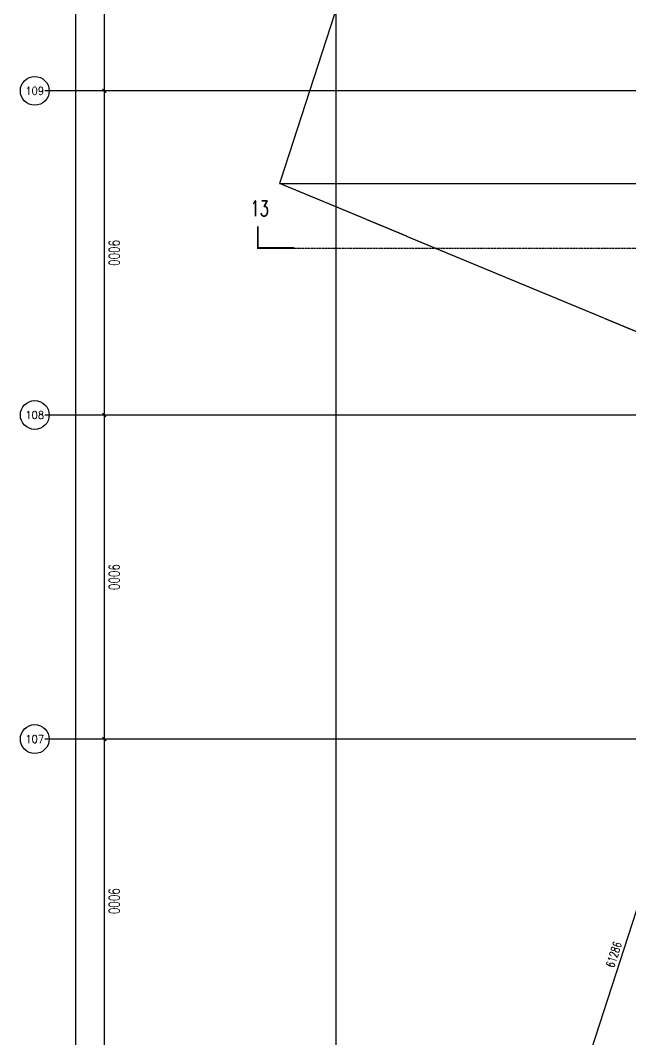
# Model space of a CAD drawing. Extents: x -954573 to 446329, y 489853 to 1226784.
# Drawn here: x -262730 to -245808, y 787502 to 815779 of the extents above; entities that cross this region are included whole.
import ezdxf
from ezdxf.enums import TextEntityAlignment as Align

# ---------------------------------------------------------------- set-up
doc = ezdxf.new("R2010")
doc.units = 0
doc.header["$LTSCALE"] = 10
doc.header["$MEASUREMENT"] = 0
doc.linetypes.add('10平面$0$DOTE', pattern=[2.42, 2, -0.2, 0.02, -0.2])
doc.linetypes.add('10平面$1$DASH', pattern=[0.35, 0.25, -0.1])
doc.layers.get('Defpoints').update_dxf_attribs({"color": 210})
for name, color, linetype in [('10平面$0$A-AXIS-D', 8, 'Continuous'), ('10平面$0$A-AXIS-DOTE', 8, '10平面$0$DOTE'), ('10平面$0$A-AXIS-DP', 8, 'Continuous'), ('10平面$0$A-SFCE', 8, 'Continuous'), ('10平面$0$AS-WALL', 8, 'Continuous'), ('10平面$0$DIM_SYMB', 8, 'Continuous'), ('10平面$0$PUB_TEXT', 8, 'Continuous'), ('A-LIN-V', 9, 'Continuous')]:
    doc.layers.add(name, color=color, linetype=linetype)
doc.styles.add('10平面$0$_TCH_AXIS', font='COMPLEX', dxfattribs={"bigfont": 'GBCBIG'})
doc.styles.add('10平面$0$_TCH_DIM_T3', font='SIMPLEX', dxfattribs={"width": 0.705882, "bigfont": 'GBCBIG'})
doc.styles.add('10平面$0$_TCH_LABEL', font='COMPLEX', dxfattribs={"bigfont": 'GBCBIG'})
doc.dimstyles.new('10平面$0$_TCH_ARCH&&100', dxfattribs={"dimtxt": 297.5, "dimasz": 100, "dimexe": 100, "dimexo": 100, "dimgap": 126.25, "dimtad": 1, "dimdec": 0, "dimzin": 0, "dimdsep": 46, "dimtxsty": '10平面$0$_TCH_DIM_T3', "dimblk": '10平面$0$_ArchTick', "dimcen": 0.09, "dimclrt": 7, "dimazin": 2, "dimtfac": 1, "dimtdec": 0, "dimtix": 1, "dimtmove": 2, "dimatfit": 3, "dimfxl": 0, "dimtolj": 1, "dimtzin": 0, "dimarcsym": 0})
doc.dimstyles.new('10平面$0$_TCH_ARCH&&80', dxfattribs={"dimtxt": 238, "dimasz": 80, "dimexe": 80, "dimexo": 80, "dimgap": 101, "dimtad": 1, "dimdec": 0, "dimzin": 0, "dimdsep": 46, "dimtxsty": '10平面$0$_TCH_DIM_T3', "dimblk": '10平面$0$_ArchTick', "dimcen": 0.09, "dimclrt": 7, "dimazin": 2, "dimtfac": 1, "dimtdec": 0, "dimtix": 1, "dimtmove": 2, "dimatfit": 3, "dimfxl": 0, "dimtolj": 1, "dimtzin": 0, "dimarcsym": 0})

# ---------------------------------------------------------------- blocks, each defined once
blk = doc.blocks.new('10平面$0$_ArchTick')
at = {"color": 0, "linetype": 'ByBlock', "const_width": 0.4}
blk.add_lwpolyline([(-0.5, -0.5), (0.5, 0.5)], dxfattribs=at)
blk = doc.blocks.new('*D2921')
at = {"layer": '10平面$0$A-AXIS-D', "color": 0, "lineweight": -2}
for p, q in [((-38704, -9000), (-39762, -9000)), ((-39662, -9000), (-39662, -18000)), ((-38704, -18000), (-39762, -18000))]:
    blk.add_line(p, q, dxfattribs=at)
at = {"layer": 'Defpoints', "color": 0}
for p in [(-38604, -9000), (-39662, -18000), (-38604, -18000)]:
    blk.add_point(p, dxfattribs=at)
at = {"layer": '10平面$0$A-AXIS-D', "color": 0, "lineweight": -2, "xscale": 100, "yscale": 100, "zscale": 100}
for p, rotation in [((-39662, -9000), 90), ((-39662, -18000), 270)]:
    blk.add_blockref('10平面$0$_ArchTick', p, dxfattribs=dict(at, rotation=rotation))
at = {"layer": '10平面$0$A-AXIS-D', "color": 7, "insert": (-39387, -13500), "char_height": 297.5, "attachment_point": 5, "rotation": 270, "style": '10平面$0$_TCH_DIM_T3'}
blk.add_mtext('\\A1;9000', dxfattribs=at)
blk = doc.blocks.new('*D2922')
at = {"layer": '10平面$0$A-AXIS-D', "color": 0, "lineweight": -2}
for p, q in [((-38704, 0), (-39762, 0)), ((-39662, 0), (-39662, -9000)), ((-38704, -9000), (-39762, -9000))]:
    blk.add_line(p, q, dxfattribs=at)
at = {"layer": 'Defpoints', "color": 0}
for p in [(-38604, 0), (-39662, -9000), (-38604, -9000)]:
    blk.add_point(p, dxfattribs=at)
at = {"layer": '10平面$0$A-AXIS-D', "color": 0, "lineweight": -2, "xscale": 100, "yscale": 100, "zscale": 100}
for p, rotation in [((-39662, 0), 90), ((-39662, -9000), 270)]:
    blk.add_blockref('10平面$0$_ArchTick', p, dxfattribs=dict(at, rotation=rotation))
at = {"layer": '10平面$0$A-AXIS-D', "color": 7, "insert": (-39387, -4500), "char_height": 297.5, "attachment_point": 5, "rotation": 270, "style": '10平面$0$_TCH_DIM_T3'}
blk.add_mtext('\\A1;9000', dxfattribs=at)
blk = doc.blocks.new('*D2923')
at = {"layer": '10平面$0$A-AXIS-D', "color": 0, "lineweight": -2}
for p, q in [((-38704, 9000), (-39762, 9000)), ((-39662, 9000), (-39662, 0)), ((-38704, 0), (-39762, 0))]:
    blk.add_line(p, q, dxfattribs=at)
at = {"layer": 'Defpoints', "color": 0}
for p in [(-38604, 9000), (-39662, 0), (-38604, 0)]:
    blk.add_point(p, dxfattribs=at)
at = {"layer": '10平面$0$A-AXIS-D', "color": 0, "lineweight": -2, "xscale": 100, "yscale": 100, "zscale": 100}
for p, rotation in [((-39662, 9000), 90), ((-39662, 0), 270)]:
    blk.add_blockref('10平面$0$_ArchTick', p, dxfattribs=dict(at, rotation=rotation))
at = {"layer": '10平面$0$A-AXIS-D', "color": 7, "insert": (-39387, 4500), "char_height": 297.5, "attachment_point": 5, "rotation": 270, "style": '10平面$0$_TCH_DIM_T3'}
blk.add_mtext('\\A1;9000', dxfattribs=at)
blk = doc.blocks.new('*D2924')
at = {"layer": '10平面$0$A-AXIS-D', "color": 0, "lineweight": -2}
for p, q in [((-38704, 18000), (-39762, 18000)), ((-39662, 18000), (-39662, 9000)), ((-38704, 9000), (-39762, 9000))]:
    blk.add_line(p, q, dxfattribs=at)
at = {"layer": 'Defpoints', "color": 0}
for p in [(-38604, 18000), (-39662, 9000), (-38604, 9000)]:
    blk.add_point(p, dxfattribs=at)
at = {"layer": '10平面$0$A-AXIS-D', "color": 0, "lineweight": -2, "xscale": 100, "yscale": 100, "zscale": 100}
for p, rotation in [((-39662, 18000), 90), ((-39662, 9000), 270)]:
    blk.add_blockref('10平面$0$_ArchTick', p, dxfattribs=dict(at, rotation=rotation))
at = {"layer": '10平面$0$A-AXIS-D', "color": 7, "insert": (-39387, 13500), "char_height": 297.5, "attachment_point": 5, "rotation": 270, "style": '10平面$0$_TCH_DIM_T3'}
blk.add_mtext('\\A1;9000', dxfattribs=at)
blk = doc.blocks.new('*D3044')
at = {"layer": '10平面$0$A-AXIS-D', "color": 0, "lineweight": -2}
for p, q in [((-38804, 27700), (-40562, 27700)), ((-40462, 27700), (-40462, -63700)), ((-38804, -63700), (-40562, -63700))]:
    blk.add_line(p, q, dxfattribs=at)
at = {"layer": 'Defpoints', "color": 0}
for p in [(-38704, 27700), (-40462, -63700), (-38704, -63700)]:
    blk.add_point(p, dxfattribs=at)
at = {"layer": '10平面$0$A-AXIS-D', "color": 0, "lineweight": -2, "xscale": 100, "yscale": 100, "zscale": 100}
for p, rotation in [((-40462, 27700), 90), ((-40462, -63700), 270)]:
    blk.add_blockref('10平面$0$_ArchTick', p, dxfattribs=dict(at, rotation=rotation))
at = {"layer": '10平面$0$A-AXIS-D', "color": 7, "insert": (-40187, -18000), "char_height": 297.5, "attachment_point": 5, "rotation": 270, "style": '10平面$0$_TCH_DIM_T3'}
blk.add_mtext('\\A1;91400', dxfattribs=at)
blk = doc.blocks.new('*D4336')
at = {"layer": '10平面$0$A-AXIS-DP', "color": 0, "lineweight": -2}
for p, q in [((-255496, 760622), (-236582, 818917)), ((-235516, 818571), (-236658, 818941)), ((-254430, 760276), (-255572, 760647))]:
    blk.add_line(p, q, dxfattribs=at)
at = {"layer": 'Defpoints', "color": 0}
for p in [(-236582, 818917), (-235440, 818546), (-254354, 760252)]:
    blk.add_point(p, dxfattribs=at)
at = {"layer": '10平面$0$A-AXIS-DP', "color": 0, "lineweight": -2, "xscale": 80, "yscale": 80, "zscale": 80}
for p, rotation in [((-236582, 818917), 72.02371341813642), ((-255496, 760622), 252.0237134181364)]:
    blk.add_blockref('10平面$0$_ArchTick', p, dxfattribs=dict(at, rotation=rotation))
at = {"layer": '10平面$0$A-AXIS-DP', "color": 7, "insert": (-246248, 789837), "char_height": 238, "attachment_point": 5, "rotation": 72.0237, "style": '10平面$0$_TCH_DIM_T3'}
blk.add_mtext('\\A1;61286', dxfattribs=at)
blk = doc.blocks.new('10平面$0$dote')
at = {"layer": '10平面$0$A-AXIS-D'}
for centre in [(-41593.5, 9001.1), (-41593.5, 1.1), (-41593.5, -8998.9)]:
    blk.add_circle(centre, 400, dxfattribs=at)
at = {"layer": '10平面$0$A-AXIS-DOTE'}
for p, q in [((-33217.8, -68988.9), (-33217.8, 36667.3)), ((76282.2, 9000), (-41310, 9000)), ((76282.2, 0), (-41310, 0)), ((76282.2, -9000), (-41310, -9000))]:
    blk.add_line(p, q, dxfattribs=at)
at = {"layer": '10平面$0$DIM_SYMB', "const_width": 50}
blk.add_lwpolyline([(-35397.4, 5237.4), (-35397.4, 4637.4), (-34397.4, 4637.4)], dxfattribs=at)
at = {"layer": '10平面$0$DIM_SYMB', "linetype": '10平面$1$DASH', "ltscale": 3}
blk.add_lwpolyline([(-34652.4, 4637.4), (-516.1, 4637.4)], dxfattribs=at)
at = {"layer": '10平面$0$PUB_TEXT', "style": '10平面$0$_TCH_AXIS'}
for s, p, p2 in [('109', (-41850.9, 8890.8), (-41336.2, 8890.8)), ('108', (-41850.9, -109.2), (-41336.2, -109.2)), ('107', (-41850.9, -9109.2), (-41336.2, -9109.2))]:
    blk.add_text(s, height=220.59, dxfattribs=at).set_placement(p, p2, align=Align.FIT)
at = {"layer": '10平面$0$PUB_TEXT', "style": '10平面$0$_TCH_LABEL', "width": 0.705882}
blk.add_text('13', height=425, dxfattribs=at).set_placement((-35604.5, 5524.9))
at = {"layer": '10平面$0$A-AXIS-D'}
for base, p1, p2, picture, middle in [((-40461.9, -63700), (-38703.6, 27700), (-38703.6, -63700), '*D3044', (-40186.9, -18000)), ((-39661.9, 9000), (-38603.6, 18000), (-38603.6, 9000), '*D2924', (-39386.9, 13500)), ((-39661.9, 0), (-38603.6, 9000), (-38603.6, 0), '*D2923', (-39386.9, 4500)), ((-39661.9, -9000), (-38603.6, 0), (-38603.6, -9000), '*D2922', (-39386.9, -4500)), ((-39661.9, -18000), (-38603.6, -9000), (-38603.6, -18000), '*D2921', (-39386.9, -13500))]:
    dim = blk.add_linear_dim(base=base, p1=p1, p2=p2, angle=270, dimstyle='10平面$0$_TCH_ARCH&&100', override={"dimgap": 0}, dxfattribs=at)
    dim.commit()
    dim.dimension.update_dxf_attribs({"geometry": picture, "text_midpoint": middle, "dimtype": 129, "text_rotation": 270})
blk = doc.blocks.new('10平面')
at = {"layer": '10平面$0$A-AXIS-DOTE'}
blk.add_line((-239820, 804720), (-255531.6, 811250), dxfattribs=at)
at = {"layer": '10平面$0$A-SFCE'}
blk.add_lwpolyline([(-242765.8, 811250), (-242565.8, 811250), (-242565.8, 838750), (-246609.7, 838750), (-255497.2, 811358.5), (-255531.6, 811250)], close=True, dxfattribs=at)
at = {"layer": '10平面$0$AS-WALL'}
blk.add_blockref('10平面$0$dote', (-220736.4, 804820), dxfattribs=at)
at = {"layer": '10平面$0$A-AXIS-DP'}
dim = blk.add_aligned_dim(p1=(-254354.2, 760251.6), p2=(-235439.8, 818546.1), distance=1200.3, dimstyle='10平面$0$_TCH_ARCH&&80', dxfattribs=at)
dim.commit()
dim.dimension.update_dxf_attribs({"geometry": '*D4336', "text_midpoint": (-246248, 789837.2)})

msp = doc.modelspace()

# ---------------------------------------------------------------- block references
at = {"layer": 'A-LIN-V'}
msp.add_blockref('10平面', (0, 0), dxfattribs=at)

doc.saveas('drawing.dxf')
